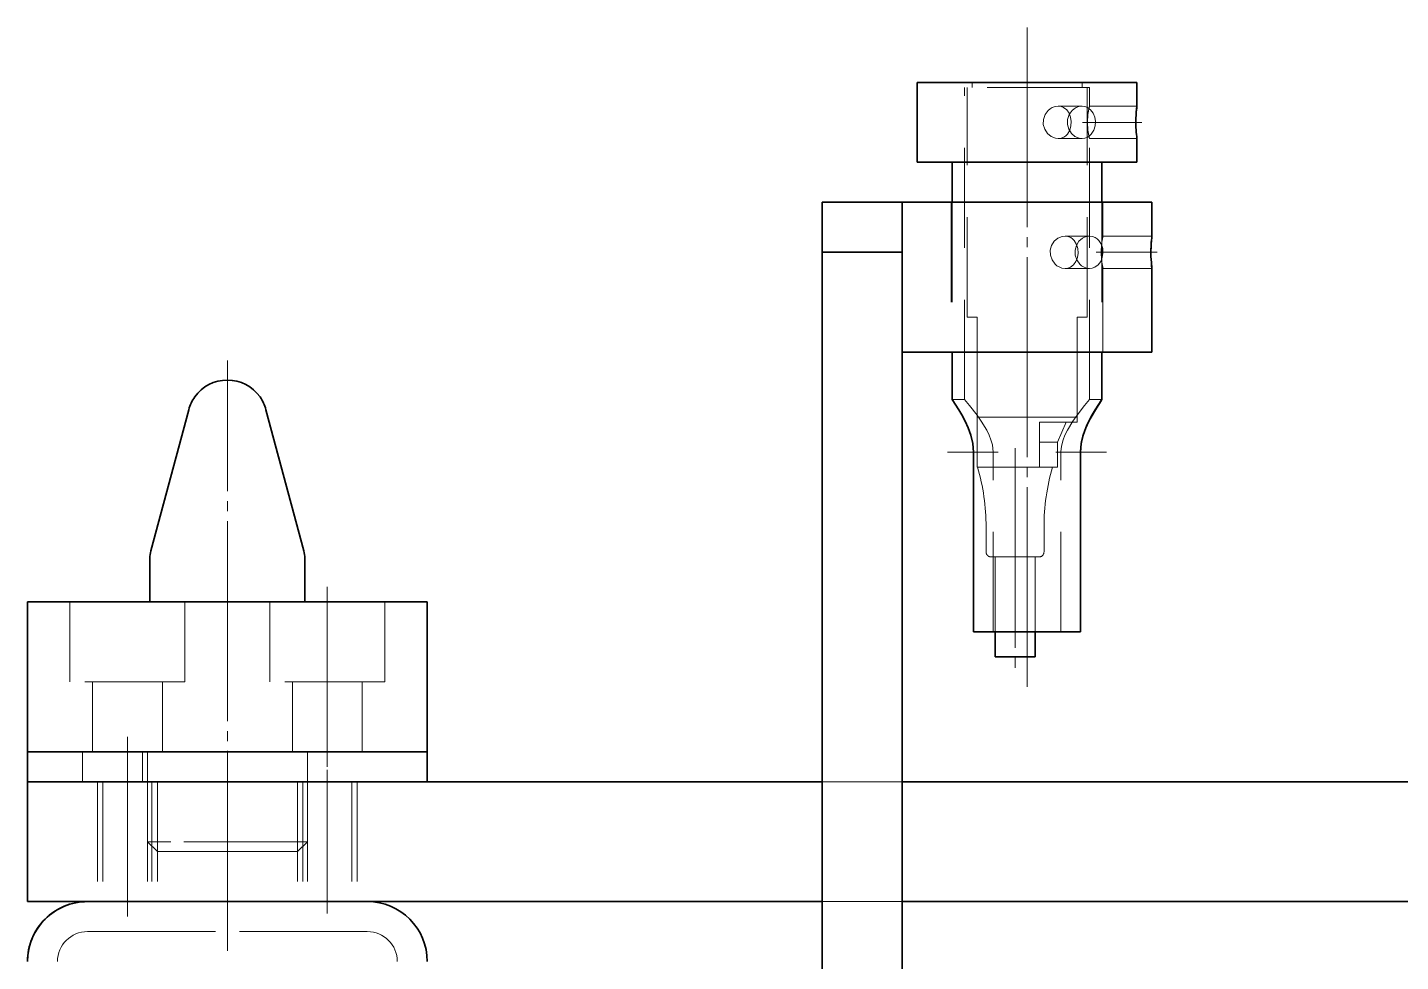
# Model space of a CAD drawing. Header units: millimetres. Extents: x 11035 to 42401, y -8968 to 2503.
# Drawn here: x 11380.4 to 11517.8, y 1807.1 to 1900.6 of the extents above; entities that cross this region are included whole.
import ezdxf

# ---------------------------------------------------------------- set-up
doc = ezdxf.new("R2010")
doc.units = ezdxf.units.MM
doc.linetypes.add('CENTER-HOKUTO', pattern=[23, 20, -1, 1, -1])
doc.linetypes.add('HIDDEN-HOKUTO', pattern=[3.8, 2.5, -1.3])
doc.layers.add('AM_7', color=2, linetype='CENTER-HOKUTO', lineweight=30)
doc.layers.add('AM_HID', color=1, linetype='HIDDEN-HOKUTO', lineweight=25)

msp = doc.modelspace()

# ---------------------------------------------------------------- linework, layer by layer
at = {"color": 7, "lineweight": 35}
for p, q in [((11491.414, 1895.063), (11469.414, 1895.063)), ((11491.414, 1887.063), (11469.414, 1887.063)), ((11459.914, 1878.063), (11459.914, 1770.063)), ((11467.914, 1878.063), (11467.914, 1770.063)), ((11380.968, 1843.063), (11420.414, 1843.063)), ((11380.414, 1828.063), (11420.414, 1828.063)), ((11380.414, 1825.063), (11459.914, 1825.063)), ((11467.914, 1825.063), (11580.414, 1825.063)), ((11386.414, 1813.063), (11414.414, 1813.063)), ((11414.414, 1813.063), (11386.414, 1813.063)), ((11414.437, 1813.063), (11459.914, 1813.063)), ((11467.914, 1813.063), (11546.39, 1813.063))]:
    msp.add_line(p, q, dxfattribs=at)
at = {"color": 7, "lineweight": 35, "ltscale": 0.2}
for p, q in [((11469.414, 1887.063), (11469.414, 1895.063)), ((11467.914, 1883.063), (11459.914, 1883.063)), ((11467.914, 1878.063), (11459.914, 1878.063))]:
    msp.add_line(p, q, dxfattribs=at)
at = {"color": 7, "lineweight": 35, "ltscale": 0.059475}
for p, q in [((11491.414, 1892.684), (11491.414, 1895.063)), ((11491.414, 1887.063), (11491.414, 1889.442))]:
    msp.add_line(p, q, dxfattribs=at)
at = {"color": 7, "lineweight": 35, "ltscale": 0.00143}
msp.add_line((11491.406, 1889.499), (11491.414, 1889.442), dxfattribs=at)
at = {"color": 7, "lineweight": 35, "ltscale": 0.1}
for p, q in [((11472.914, 1887.063), (11472.914, 1883.063)), ((11487.914, 1887.063), (11487.914, 1883.063)), ((11481.214, 1837.563), (11477.214, 1837.563))]:
    msp.add_line(p, q, dxfattribs=at)
at = {"color": 7, "lineweight": 35, "ltscale": 0.125}
for p, q in [((11459.914, 1878.063), (11459.914, 1883.063)), ((11467.914, 1878.063), (11467.914, 1883.063))]:
    msp.add_line(p, q, dxfattribs=at)
at = {"color": 7, "lineweight": 35, "ltscale": 0.15625}
for p, q in [((11467.914, 1883.063), (11474.164, 1883.063)), ((11467.914, 1868.063), (11474.164, 1868.063))]:
    msp.add_line(p, q, dxfattribs=at)
at = {"color": 7, "lineweight": 35, "ltscale": 0.46875}
for p, q in [((11474.164, 1883.063), (11492.914, 1883.063)), ((11474.164, 1868.063), (11492.914, 1868.063))]:
    msp.add_line(p, q, dxfattribs=at)
at = {"color": 7, "lineweight": 35, "ltscale": 0.084475}
msp.add_line((11492.914, 1883.063), (11492.914, 1879.684), dxfattribs=at)
at = {"color": 7, "lineweight": 35, "ltscale": 0.209475}
msp.add_line((11492.914, 1876.442), (11492.914, 1868.063), dxfattribs=at)
at = {"color": 7, "lineweight": 35, "ltscale": 0.11875}
for p, q in [((11472.914, 1868.063), (11472.914, 1863.313)), ((11487.914, 1868.063), (11487.914, 1863.313))]:
    msp.add_line(p, q, dxfattribs=at)
at = {"color": 7, "lineweight": 35, "ltscale": 0.365513}
for p, q in [((11396.55, 1862.304), (11392.766, 1848.182)), ((11404.278, 1862.304), (11408.062, 1848.182))]:
    msp.add_line(p, q, dxfattribs=at)
at = {"color": 7, "lineweight": 35, "ltscale": 0.45}
for p, q in [((11475.058, 1858.063), (11475.058, 1840.063)), ((11475.058, 1858.063), (11475.058, 1840.063)), ((11485.77, 1858.063), (11485.77, 1840.063))]:
    msp.add_line(p, q, dxfattribs=at)
at = {"color": 7, "lineweight": 35, "ltscale": 0.108543}
for p, q in [((11392.664, 1847.405), (11392.664, 1843.063)), ((11408.164, 1847.405), (11408.164, 1843.063))]:
    msp.add_line(p, q, dxfattribs=at)
at = {"color": 7, "lineweight": 35, "ltscale": 0.013864}
msp.add_line((11380.414, 1843.063), (11380.968, 1843.063), dxfattribs=at)
at = {"color": 7, "lineweight": 35, "ltscale": 0.375}
for p, q in [((11380.414, 1843.063), (11380.414, 1828.063)), ((11420.414, 1843.063), (11420.414, 1828.063))]:
    msp.add_line(p, q, dxfattribs=at)
at = {"color": 7, "lineweight": 35, "ltscale": 0.267804}
msp.add_line((11475.058, 1840.063), (11485.77, 1840.063), dxfattribs=at)
at = {"color": 7, "lineweight": 35, "ltscale": 0.0625}
for p, q in [((11477.214, 1837.563), (11477.214, 1840.063)), ((11481.214, 1837.563), (11481.214, 1840.063))]:
    msp.add_line(p, q, dxfattribs=at)
at = {"color": 7, "lineweight": 35, "ltscale": 0.075}
for p, q in [((11380.414, 1828.063), (11380.414, 1825.063)), ((11420.414, 1828.063), (11420.414, 1825.063))]:
    msp.add_line(p, q, dxfattribs=at)
at = {"color": 7, "lineweight": 35, "ltscale": 0.3}
msp.add_line((11380.414, 1813.063), (11380.414, 1825.063), dxfattribs=at)
at = {"color": 7, "lineweight": 35, "ltscale": 0.149416}
msp.add_line((11380.414, 1813.063), (11386.391, 1813.063), dxfattribs=at)
at = {"color": 7, "lineweight": 35}
for points in [[(11475.058, 1858.063), (11474.991, 1858.916), (11474.803, 1859.736), (11474.538, 1860.479), (11474.225, 1861.165), (11473.891, 1861.786), (11473.586, 1862.298), (11472.914, 1863.313)], [(11485.77, 1858.063), (11485.837, 1858.916), (11486.025, 1859.736), (11486.289, 1860.479), (11486.603, 1861.165), (11486.937, 1861.786), (11487.242, 1862.298), (11487.914, 1863.313)], [(11485.77, 1858.063), (11485.795, 1858.58), (11485.867, 1859.089), (11486.004, 1859.665), (11486.186, 1860.215), (11486.443, 1860.832), (11486.725, 1861.401), (11487.349, 1862.468), (11487.838, 1863.205)]]:
    msp.add_lwpolyline(points, dxfattribs=at)
for centre, radius, start, end in [((11502.337, 1891.061), 11.043, 171.54414, 184.02102), ((11503.011, 1890.99), 11.721, 171.97646, 174.50303), ((11502.481, 1891.081), 11.187, 180.09435, 185.46258), ((11502.782, 1891.112), 11.49, 184.12316, 188.35706), ((11505.572, 1878.04), 12.765, 172.5978, 176.40366), ((11505.323, 1878.06), 12.514, 174.95383, 179.87081), ((11505.322, 1878.064), 12.513, 176.4428, 187.44654), ((11505.676, 1878.099), 12.869, 185.13108, 187.39376), ((11400.414, 1861.269), 4, 90, 144.73451), ((11400.414, 1861.269), 4, 35.26477, 90), ((11400.414, 1861.269), 4, 144.73451, 165.00185), ((11400.414, 1861.269), 4, 14.99833, 35.26477), ((11395.664, 1847.405), 3, 164.99999, 180.00001), ((11405.164, 1847.405), 3, 0, 15), ((11386.414, 1807.063), 6, 90, 180.00001), ((11386.414, 1807.063), 6, 90.00002, 179.99998), ((11414.414, 1807.063), 6, 0, 90), ((11414.414, 1807.063), 6, 0.00002, 89.99998)]:
    msp.add_arc(centre, radius, start, end, dxfattribs=at)
at = {"layer": 'AM_7', "color": 2, "lineweight": 13}
for p, q in [((11480.414, 1834.563), (11480.414, 1900.563)), ((11485.949, 1891.063), (11491.911, 1891.063)), ((11493.421, 1878.063), (11487.331, 1878.063)), ((11400.414, 1808.139), (11400.414, 1867.228)), ((11472.465, 1858.063), (11477.541, 1858.063)), ((11479.214, 1858.463), (11479.214, 1835.663)), ((11483.287, 1858.063), (11488.363, 1858.063)), ((11410.414, 1844.564), (11410.414, 1826.563)), ((11390.414, 1829.564), (11390.414, 1811.563)), ((11410.414, 1826.264), (11410.414, 1811.863))]:
    msp.add_line(p, q, dxfattribs=at)
at = {"layer": 'AM_HID', "color": 1, "lineweight": 13, "ltscale": 4}
for p, q in [((11474.164, 1863.313), (11474.164, 1894.563)), ((11486.664, 1894.563), (11474.164, 1894.563)), ((11474.414, 1871.563), (11474.414, 1894.563)), ((11486.414, 1894.563), (11474.414, 1894.563)), ((11474.914, 1895.063), (11474.914, 1894.563)), ((11485.914, 1895.063), (11485.914, 1894.563)), ((11486.414, 1871.563), (11486.414, 1894.563)), ((11486.664, 1892.684), (11486.664, 1894.563)), ((11483.539, 1892.684), (11485.914, 1892.684)), ((11486.664, 1892.684), (11491.414, 1892.684)), ((11491.322, 1891.841), (11491.344, 1892.113)), ((11491.405, 1892.626), (11491.414, 1892.684)), ((11483.539, 1889.442), (11485.914, 1889.442)), ((11486.664, 1863.313), (11486.664, 1889.442)), ((11486.664, 1889.442), (11491.414, 1889.442)), ((11467.914, 1883.063), (11467.914, 1868.063)), ((11472.814, 1883.063), (11472.814, 1868.063)), ((11472.914, 1883.063), (11472.914, 1868.063)), ((11487.914, 1883.063), (11487.914, 1868.063)), ((11488.014, 1883.063), (11488.014, 1879.684)), ((11486.664, 1879.684), (11484.214, 1879.684)), ((11492.914, 1879.684), (11488.014, 1879.684)), ((11459.914, 1878.063), (11467.914, 1878.063)), ((11486.664, 1876.442), (11484.214, 1876.442)), ((11488.014, 1876.442), (11488.014, 1868.063)), ((11492.914, 1876.442), (11488.014, 1876.442)), ((11475.414, 1871.563), (11474.414, 1871.563)), ((11475.414, 1871.563), (11475.414, 1861.563)), ((11485.414, 1861.563), (11485.414, 1871.563)), ((11486.414, 1871.563), (11485.414, 1871.563)), ((11472.914, 1863.313), (11474.164, 1863.313)), ((11486.664, 1863.313), (11487.914, 1863.313)), ((11487.838, 1863.205), (11487.914, 1863.313)), ((11475.414, 1861.563), (11485.414, 1861.563)), ((11485.414, 1861.563), (11475.414, 1861.563)), ((11475.414, 1856.563), (11475.414, 1861.563)), ((11485.414, 1861.063), (11485.414, 1861.563)), ((11481.674, 1856.563), (11481.674, 1861.063)), ((11485.414, 1861.063), (11481.674, 1861.063)), ((11484.314, 1861.063), (11481.674, 1861.063)), ((11483.464, 1859.063), (11484.314, 1861.063)), ((11481.674, 1859.063), (11483.464, 1859.063)), ((11481.674, 1859.063), (11483.464, 1859.063)), ((11483.464, 1859.063), (11483.464, 1856.563)), ((11477.023, 1840.063), (11477.023, 1858.063)), ((11477.023, 1840.063), (11477.023, 1858.063)), ((11483.805, 1840.063), (11483.805, 1858.063)), ((11483.805, 1840.063), (11483.805, 1858.063)), ((11485.77, 1858.063), (11485.77, 1840.063)), ((11481.674, 1856.563), (11475.414, 1856.563)), ((11483.464, 1856.563), (11481.674, 1856.563)), ((11476.314, 1848.063), (11476.314, 1850.563)), ((11482.114, 1848.063), (11482.114, 1850.563)), ((11481.614, 1847.563), (11476.814, 1847.563)), ((11477.214, 1840.063), (11477.214, 1847.563)), ((11481.214, 1840.063), (11481.214, 1847.563)), ((11384.664, 1843.063), (11384.664, 1835.063)), ((11384.664, 1843.063), (11384.664, 1835.063)), ((11396.164, 1843.063), (11396.164, 1835.063)), ((11396.164, 1843.063), (11396.164, 1835.063)), ((11404.664, 1843.063), (11404.664, 1835.063)), ((11404.664, 1843.063), (11404.664, 1835.063)), ((11416.164, 1843.063), (11416.164, 1835.063)), ((11416.164, 1843.063), (11416.164, 1835.063)), ((11396.164, 1835.063), (11384.664, 1835.063)), ((11386.914, 1835.063), (11386.914, 1828.063)), ((11386.914, 1835.063), (11386.914, 1828.063)), ((11393.914, 1835.063), (11393.914, 1828.063)), ((11393.914, 1835.063), (11393.914, 1828.063)), ((11416.164, 1835.063), (11404.664, 1835.063)), ((11406.914, 1835.063), (11406.914, 1828.063)), ((11406.914, 1835.063), (11406.914, 1828.063)), ((11413.914, 1835.063), (11413.914, 1828.063)), ((11413.914, 1835.063), (11413.914, 1828.063)), ((11380.414, 1828.063), (11380.968, 1828.063)), ((11380.968, 1828.063), (11420.414, 1828.063)), ((11385.914, 1828.063), (11385.914, 1825.063)), ((11385.914, 1828.063), (11385.914, 1825.063)), ((11391.914, 1828.063), (11391.914, 1825.063)), ((11392.414, 1828.063), (11392.414, 1819.063)), ((11408.414, 1828.063), (11408.414, 1819.063)), ((11380.414, 1825.063), (11420.414, 1825.063)), ((11387.414, 1825.063), (11387.414, 1813.063)), ((11387.414, 1825.063), (11387.414, 1813.063)), ((11387.955, 1825.063), (11387.955, 1813.063)), ((11387.955, 1825.063), (11387.955, 1813.063)), ((11392.414, 1825.063), (11392.414, 1813.063)), ((11392.872, 1825.063), (11392.872, 1813.063)), ((11392.872, 1825.063), (11392.872, 1813.063)), ((11393.414, 1825.063), (11393.414, 1813.063)), ((11393.414, 1825.063), (11393.414, 1813.063)), ((11407.414, 1825.063), (11407.414, 1813.063)), ((11407.414, 1825.063), (11407.414, 1813.063)), ((11407.955, 1825.063), (11407.955, 1813.063)), ((11407.955, 1825.063), (11407.955, 1813.063)), ((11408.414, 1825.063), (11408.414, 1813.063)), ((11412.872, 1825.063), (11412.872, 1813.063)), ((11412.872, 1825.063), (11412.872, 1813.063)), ((11413.414, 1825.063), (11413.414, 1813.063)), ((11413.414, 1825.063), (11413.414, 1813.063)), ((11459.914, 1825.063), (11467.914, 1825.063)), ((11394.757, 1819.063), (11392.414, 1819.063)), ((11393.414, 1818.063), (11392.414, 1819.063)), ((11406.071, 1819.063), (11394.757, 1819.063)), ((11406.071, 1819.063), (11394.757, 1819.063)), ((11408.414, 1819.063), (11406.071, 1819.063)), ((11407.414, 1818.063), (11408.414, 1819.063)), ((11395.464, 1818.063), (11393.414, 1818.063)), ((11405.364, 1818.063), (11395.464, 1818.063)), ((11407.414, 1818.063), (11405.364, 1818.063)), ((11386.391, 1813.063), (11414.437, 1813.063)), ((11414.414, 1813.063), (11386.414, 1813.063)), ((11459.914, 1813.063), (11467.914, 1813.063)), ((11386.414, 1810.063), (11414.414, 1810.063)), ((11414.414, 1810.063), (11386.414, 1810.063))]:
    msp.add_line(p, q, dxfattribs=at)
for points in [[(11482.225, 1891.841), (11482.057, 1891.366), (11482.041, 1890.862), (11482.18, 1890.377), (11482.454, 1889.959), (11482.827, 1889.649), (11483.262, 1889.473), (11483.539, 1889.442)], [(11482.225, 1891.841), (11482.532, 1892.248), (11482.725, 1892.41), (11482.938, 1892.538), (11483.234, 1892.647), (11483.539, 1892.684)], [(11484.689, 1890.286), (11484.806, 1890.707), (11484.834, 1891.151), (11484.771, 1891.59), (11484.622, 1891.985), (11484.388, 1892.316), (11484.077, 1892.553), (11483.818, 1892.651), (11483.539, 1892.684)], [(11484.636, 1891.841), (11484.477, 1891.366), (11484.462, 1890.864), (11484.592, 1890.38), (11484.853, 1889.96), (11485.213, 1889.649), (11485.639, 1889.473), (11485.914, 1889.442)], [(11484.636, 1891.841), (11484.929, 1892.249), (11485.115, 1892.411), (11485.323, 1892.539), (11485.613, 1892.647), (11485.914, 1892.684)], [(11487.1, 1890.286), (11487.226, 1890.706), (11487.256, 1891.151), (11487.188, 1891.589), (11487.028, 1891.986), (11486.78, 1892.317), (11486.458, 1892.553), (11486.194, 1892.651), (11485.914, 1892.684)], [(11486.5, 1890.286), (11486.45, 1891.091), (11486.507, 1891.889), (11486.664, 1892.684)], [(11486.5, 1891.841), (11486.45, 1891.036), (11486.507, 1890.237), (11486.664, 1889.442)], [(11484.689, 1890.286), (11484.448, 1889.879), (11484.287, 1889.717), (11484.102, 1889.588), (11483.832, 1889.479), (11483.539, 1889.442)], [(11487.1, 1890.286), (11486.844, 1889.879), (11486.676, 1889.716), (11486.484, 1889.588), (11486.208, 1889.479), (11485.914, 1889.442)], [(11482.915, 1877.286), (11482.75, 1877.761), (11482.735, 1878.263), (11482.869, 1878.747), (11483.138, 1879.166), (11483.506, 1879.477), (11483.937, 1879.653), (11484.214, 1879.684)], [(11485.379, 1878.841), (11485.132, 1879.248), (11484.968, 1879.411), (11484.78, 1879.539), (11484.507, 1879.648), (11484.214, 1879.684)], [(11485.391, 1877.286), (11485.234, 1877.76), (11485.219, 1878.262), (11485.347, 1878.746), (11485.606, 1879.166), (11485.964, 1879.477), (11486.171, 1879.584), (11486.389, 1879.654), (11486.664, 1879.684)], [(11487.855, 1878.841), (11487.597, 1879.249), (11487.428, 1879.411), (11487.235, 1879.539), (11486.959, 1879.648), (11486.664, 1879.684)], [(11485.379, 1878.841), (11485.5, 1878.421), (11485.528, 1877.977), (11485.464, 1877.539), (11485.31, 1877.143), (11485.071, 1876.812), (11484.755, 1876.574), (11484.493, 1876.476), (11484.214, 1876.442)], [(11487.855, 1878.841), (11487.983, 1878.421), (11488.013, 1877.977), (11487.945, 1877.539), (11487.783, 1877.142), (11487.533, 1876.811), (11487.209, 1876.574), (11486.944, 1876.476), (11486.664, 1876.442)], [(11482.915, 1877.286), (11483.216, 1876.878), (11483.407, 1876.716), (11483.617, 1876.588), (11483.91, 1876.48), (11484.214, 1876.442)], [(11485.391, 1877.286), (11485.682, 1876.878), (11485.868, 1876.716), (11486.074, 1876.588), (11486.363, 1876.48), (11486.664, 1876.442)], [(11475.058, 1858.063), (11474.991, 1858.916), (11474.803, 1859.736), (11474.538, 1860.479), (11474.225, 1861.165), (11473.891, 1861.786), (11473.586, 1862.298), (11472.914, 1863.313)], [(11477.023, 1858.063), (11477.003, 1858.432), (11476.945, 1858.796), (11476.809, 1859.287), (11476.624, 1859.755), (11476.378, 1860.251), (11475.822, 1861.16), (11475.409, 1861.744), (11474.652, 1862.721), (11474.164, 1863.313)], [(11477.023, 1858.063), (11477.003, 1858.432), (11476.945, 1858.796), (11476.809, 1859.287), (11476.624, 1859.755), (11476.378, 1860.251), (11475.822, 1861.16), (11475.409, 1861.744), (11474.652, 1862.721), (11474.164, 1863.313)], [(11483.805, 1858.063), (11483.825, 1858.432), (11483.883, 1858.796), (11484.019, 1859.287), (11484.203, 1859.755), (11484.449, 1860.251), (11485.006, 1861.16), (11485.418, 1861.744), (11486.176, 1862.721), (11486.664, 1863.313)], [(11483.805, 1858.063), (11483.825, 1858.432), (11483.883, 1858.796), (11484.019, 1859.287), (11484.203, 1859.755), (11484.449, 1860.251), (11485.006, 1861.16), (11485.418, 1861.744), (11486.176, 1862.721), (11486.664, 1863.313)]]:
    msp.add_lwpolyline(points, dxfattribs=at)
for centre, radius, start, end in [((11493.355, 1890.946), 6.914, 165.43704, 172.566), ((11501.982, 1891.067), 10.689, 175.85084, 180.02775), ((11493.355, 1891.181), 6.914, 187.434, 194.56294), ((11502.217, 1891.043), 10.921, 185.39875, 188.12769), ((11495.454, 1878.062), 7.614, 167.69732, 185.8469), ((11495.873, 1878), 8.038, 167.89989, 173.99392), ((11505.487, 1878.05), 12.679, 172.59161, 174.97389), ((11495.454, 1878.065), 7.614, 174.1531, 192.30268), ((11505.227, 1878.064), 12.419, 179.88854, 183.58914), ((11495.873, 1878.127), 8.038, 186.00608, 192.10011), ((11505.428, 1878.075), 12.62, 183.58366, 185.12582), ((11454.712, 1850.563), 21.601, 0, 16.12649), ((11503.715, 1850.563), 21.601, 163.8735, 179.99999), ((11476.814, 1848.063), 0.5, 179.99999, 270), ((11481.614, 1848.063), 0.5, 270, 0), ((11386.414, 1807.063), 6, 90, 179.99999), ((11414.414, 1807.063), 6, 0, 90), ((11386.414, 1807.063), 3, 90.00002, 179.99999), ((11386.414, 1807.063), 3, 90.00002, 180.00001), ((11414.414, 1807.063), 3, 0.00001, 89.99996), ((11414.414, 1807.063), 3, 359.99999, 89.99998)]:
    msp.add_arc(centre, radius, start, end, dxfattribs=at)

doc.saveas('drawing.dxf')
